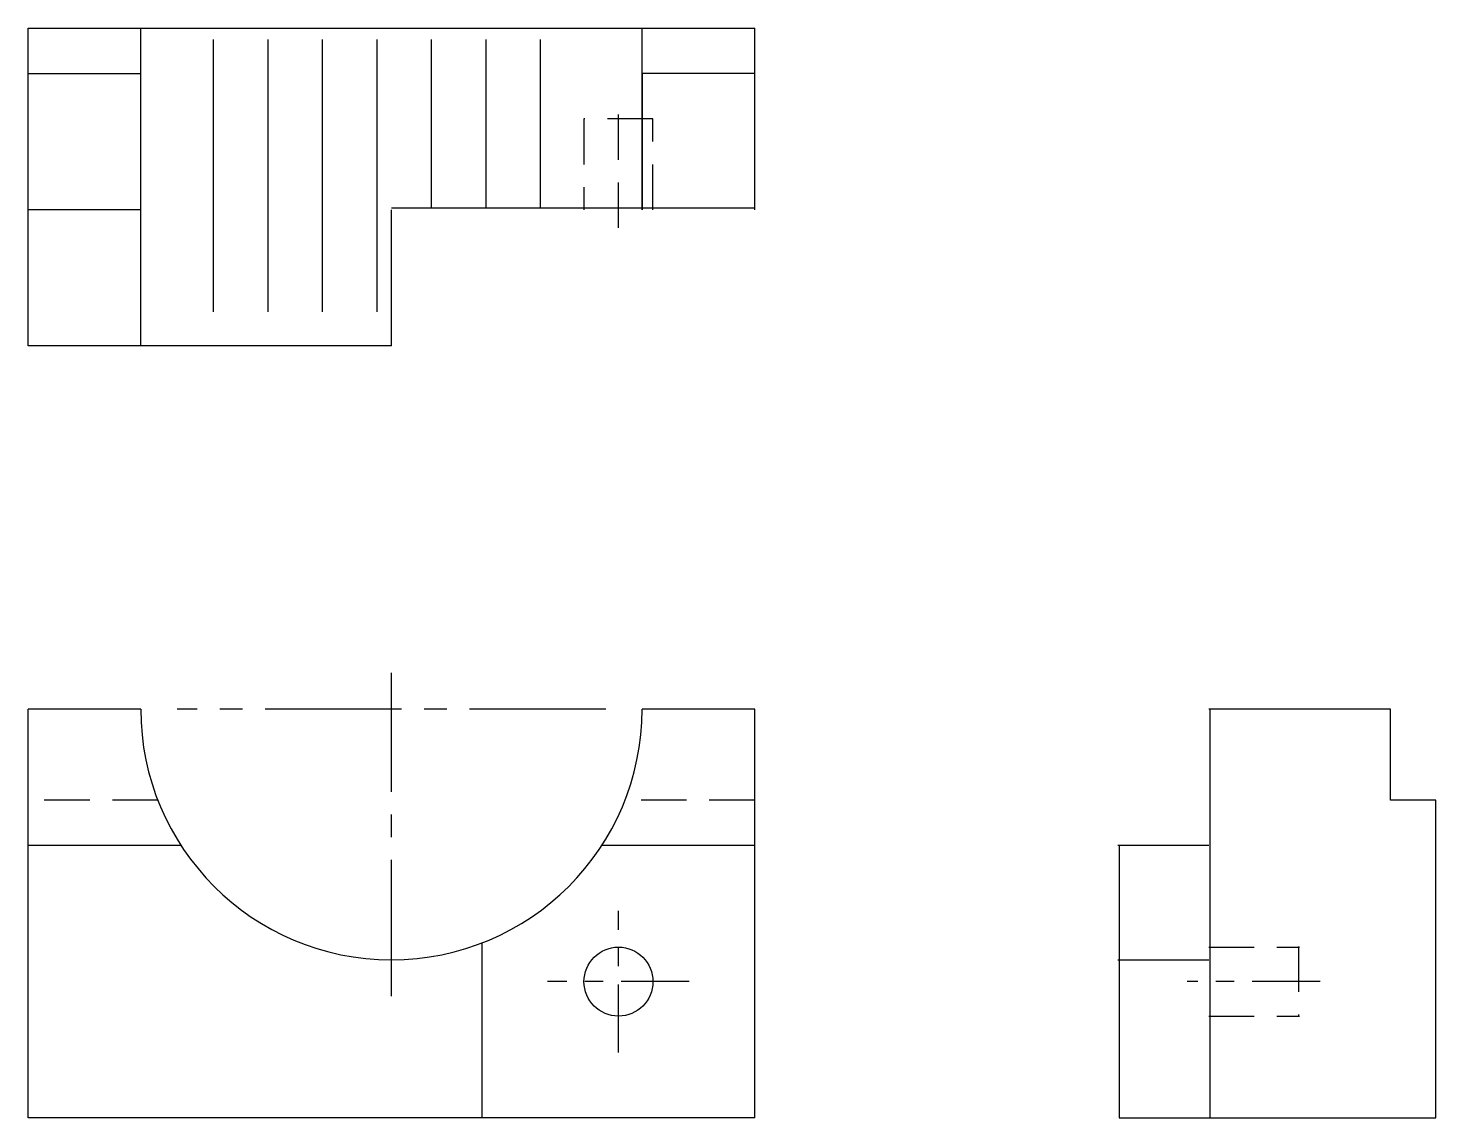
# Model space of a CAD drawing. Header units: inches. Extents: x 15.11 to 22.86, y 5.95 to 11.95.
import ezdxf

# ---------------------------------------------------------------- set-up
doc = ezdxf.new("R2010")
doc.units = ezdxf.units.IN
doc.header["$MEASUREMENT"] = 0
doc.linetypes.add('CENTER2', pattern=[1.125, 0.75, -0.125, 0.125, -0.125])
doc.linetypes.add('DASHED2', pattern=[0.375, 0.25, -0.125])

msp = doc.modelspace()

# ---------------------------------------------------------------- linework, layer by layer
for p, q in [((15.1062, 10.2032), (15.1062, 11.9532)), ((15.1062, 11.9532), (19.1062, 11.9532)), ((15.7262, 10.2032), (15.7262, 11.9532)), ((18.4862, 10.9532), (18.4862, 11.9532)), ((19.1062, 10.9532), (19.1062, 11.9532)), ((16.1254, 11.8904), (16.1254, 10.3904)), ((16.4254, 11.8904), (16.4254, 10.3904)), ((16.7254, 11.8904), (16.7254, 10.3904)), ((17.0254, 11.8904), (17.0254, 10.3904)), ((17.3254, 11.8904), (17.3254, 10.9633)), ((17.6254, 11.8904), (17.6254, 10.9633)), ((17.9254, 11.8904), (17.9254, 10.9633)), ((15.1062, 11.7032), (15.7262, 11.7032)), ((19.1062, 11.7032), (18.4862, 11.7032)), ((18.4862, 11.7032), (18.4862, 10.9532)), ((15.7262, 10.9532), (15.1062, 10.9532)), ((17.1062, 10.9633), (19.1062, 10.9633)), ((17.1062, 10.2032), (17.1062, 10.9532)), ((17.1062, 10.2032), (15.1062, 10.2032)), ((15.1062, 5.9532), (15.1062, 8.2032)), ((15.7262, 8.2032), (15.1062, 8.2032)), ((19.1062, 8.2032), (18.4862, 8.2032)), ((19.1062, 5.9532), (19.1062, 8.2032)), ((22.6062, 8.2032), (21.6062, 8.2032)), ((22.6062, 8.2032), (21.6062, 8.2032)), ((21.6119, 8.2032), (21.6119, 5.9532)), ((22.6062, 7.7032), (22.6062, 8.2032)), ((22.8562, 7.7032), (22.6062, 7.7032)), ((22.8562, 5.9532), (22.8562, 7.7032)), ((15.9478, 7.4532), (15.1062, 7.4532)), ((19.1062, 7.4532), (18.2646, 7.4532)), ((21.6062, 7.4532), (21.1062, 7.4532)), ((21.6062, 7.4532), (21.1062, 7.4532)), ((21.1119, 7.4532), (21.1119, 5.9532)), ((17.6062, 5.9532), (17.6062, 6.917)), ((21.1062, 6.8232), (21.6062, 6.8232)), ((19.1062, 5.9532), (15.1062, 5.9532)), ((21.1119, 5.9534), (22.8562, 5.9534))]:
    msp.add_line(p, q)
at = {"linetype": 'DASHED2'}
for p, q in [((18.3562, 10.8532), (18.3562, 11.5532)), ((18.5462, 11.4532), (18.1662, 11.4532)), ((18.1662, 11.4532), (18.1662, 10.9532)), ((18.5462, 10.9532), (18.5462, 11.4532)), ((15.82, 7.7032), (15.1062, 7.7032)), ((19.1062, 7.7032), (18.3924, 7.7032)), ((22.8562, 7.7032), (22.6062, 7.7032)), ((21.1062, 6.8232), (21.6062, 6.8232)), ((21.6062, 6.8932), (22.1062, 6.8932)), ((22.1, 6.8973), (22.1, 6.509)), ((21.6062, 6.5132), (22.1062, 6.5132))]:
    msp.add_line(p, q, dxfattribs=at)
at = {"linetype": 'CENTER2'}
for p, q in [((17.1062, 6.6232), (17.1062, 8.4032)), ((18.2862, 8.2032), (15.9262, 8.2032))]:
    msp.add_line(p, q, dxfattribs=at)
at = {"linetype": 'CENTER2', "ltscale": 0.5}
for p, q in [((18.3562, 6.3132), (18.3562, 7.0932)), ((18.7462, 6.7032), (17.9662, 6.7032)), ((22.22, 6.7032), (21.4862, 6.7032))]:
    msp.add_line(p, q, dxfattribs=at)
msp.add_circle((18.3562, 6.7032), 0.19)
msp.add_arc((17.1062, 8.2032), 1.38, 180, 0)

doc.saveas('drawing.dxf')
